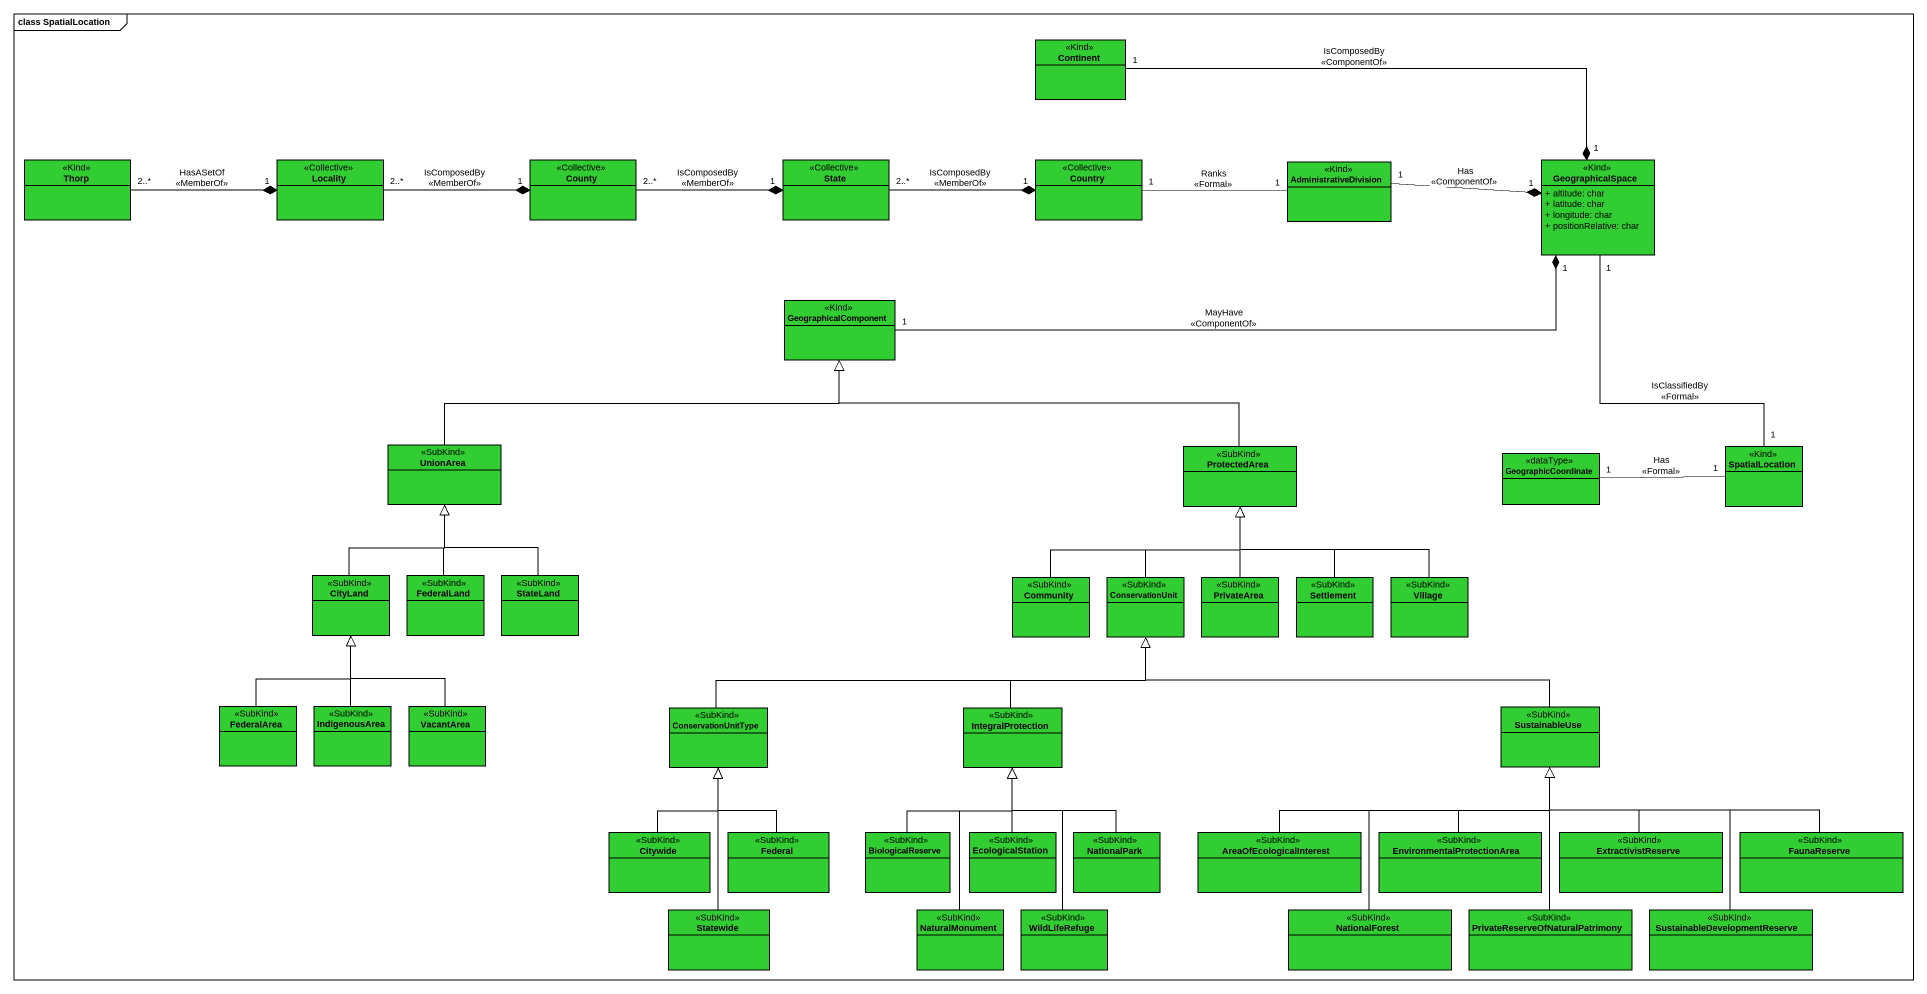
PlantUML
@startuml
mainframe class SpatialLocation
hide circle
hide empty members
skinparam classAttributeIconSize 0
class Continent <<Kind>> #32CD32
class Thorp <<Kind>> #32CD32
class Locality <<Collective>> #32CD32
class County <<Collective>> #32CD32
class "State" as State_ <<Collective>> #32CD32
class Country <<Collective>> #32CD32
class AdministrativeDivision <<Kind>> #32CD32
class GeographicalSpace <<Kind>> #32CD32 {
  + altitude: char
  + latitude: char
  + longitude: char
  + positionRelative: char
}
class GeographicalComponent <<Kind>> #32CD32
class UnionArea <<SubKind>> #32CD32
class ProtectedArea <<SubKind>> #32CD32
class GeographicCoordinate <<dataType>> #32CD32
class SpatialLocation <<Kind>> #32CD32
class CityLand <<SubKind>> #32CD32
class FederalLand <<SubKind>> #32CD32
class StateLand <<SubKind>> #32CD32
class Community <<SubKind>> #32CD32
class ConservationUnit <<SubKind>> #32CD32
class PrivateArea <<SubKind>> #32CD32
class Settlement <<SubKind>> #32CD32
class Village <<SubKind>> #32CD32
class FederalArea <<SubKind>> #32CD32
class IndigenousArea <<SubKind>> #32CD32
class VacantArea <<SubKind>> #32CD32
class ConservationUnitType <<SubKind>> #32CD32
class IntegralProtection <<SubKind>> #32CD32
class SustainableUse <<SubKind>> #32CD32
class Citywide <<SubKind>> #32CD32
class Federal <<SubKind>> #32CD32
class BiologicalReserve <<SubKind>> #32CD32
class EcologicalStation <<SubKind>> #32CD32
class NationalPark <<SubKind>> #32CD32
class AreaOfEcologicalInterest <<SubKind>> #32CD32
class EnvironmentalProtectionArea <<SubKind>> #32CD32
class ExtractivistReserve <<SubKind>> #32CD32
class FaunaReserve <<SubKind>> #32CD32
class Statewide <<SubKind>> #32CD32
class NaturalMonument <<SubKind>> #32CD32
class WildLifeRefuge <<SubKind>> #32CD32
class NationalForest <<SubKind>> #32CD32
class "PrivateReserveOfNaturalPatrimony" as PrivateReserveOfNaturalPatri <<SubKind>> #32CD32
class "SustainableDevelopmentReserve" as SustainableDevelopmentReserv <<SubKind>> #32CD32
Locality "1" *-left- "2..*" Thorp : HasASetOf\n<<MemberOf>>
County "1" *-left- "2..*" Locality : IsComposedBy\n<<MemberOf>>
State_ "1" *-left- "2..*" County : IsComposedBy\n<<MemberOf>>
Country "1" *-left- "2..*" State_ : IsComposedBy\n<<MemberOf>>
AdministrativeDivision "1" -left- "1" Country : Ranks\n<<Formal>>
GeographicalSpace "1" *-left- "1" Continent : IsComposedBy\n<<ComponentOf>>
GeographicalSpace "1" *-left- "1" AdministrativeDivision : Has\n<<ComponentOf>>
GeographicalSpace "1" *-left- "1" GeographicalComponent : MayHave\n<<ComponentOf>>
GeographicalSpace "1" -- "1" SpatialLocation : IsClassifiedBy\n<<Formal>>
UnionArea -right-|> GeographicalComponent
ProtectedArea -left-|> GeographicalComponent
SpatialLocation "1" -left- "1" GeographicCoordinate : Has\n<<Formal>>
CityLand -up-|> UnionArea
FederalLand -up-|> UnionArea
StateLand -up-|> UnionArea
Community -up-|> ProtectedArea
ConservationUnit -up-|> ProtectedArea
PrivateArea -up-|> ProtectedArea
Settlement -up-|> ProtectedArea
Village -up-|> ProtectedArea
FederalArea -up-|> CityLand
IndigenousArea -up-|> CityLand
VacantArea -up-|> CityLand
ConservationUnitType -right-|> ConservationUnit
IntegralProtection -up-|> ConservationUnit
SustainableUse -left-|> ConservationUnit
Citywide -up-|> ConservationUnitType
Federal -up-|> ConservationUnitType
BiologicalReserve -up-|> IntegralProtection
EcologicalStation -up-|> IntegralProtection
NationalPark -up-|> IntegralProtection
AreaOfEcologicalInterest -right-|> SustainableUse
EnvironmentalProtectionArea -up-|> SustainableUse
ExtractivistReserve -up-|> SustainableUse
FaunaReserve -left-|> SustainableUse
Statewide -up-|> ConservationUnitType
NaturalMonument -up-|> IntegralProtection
WildLifeRefuge -up-|> IntegralProtection
NationalForest -up-|> SustainableUse
PrivateReserveOfNaturalPatri -up-|> SustainableUse
SustainableDevelopmentReserv -up-|> SustainableUse
@enduml
